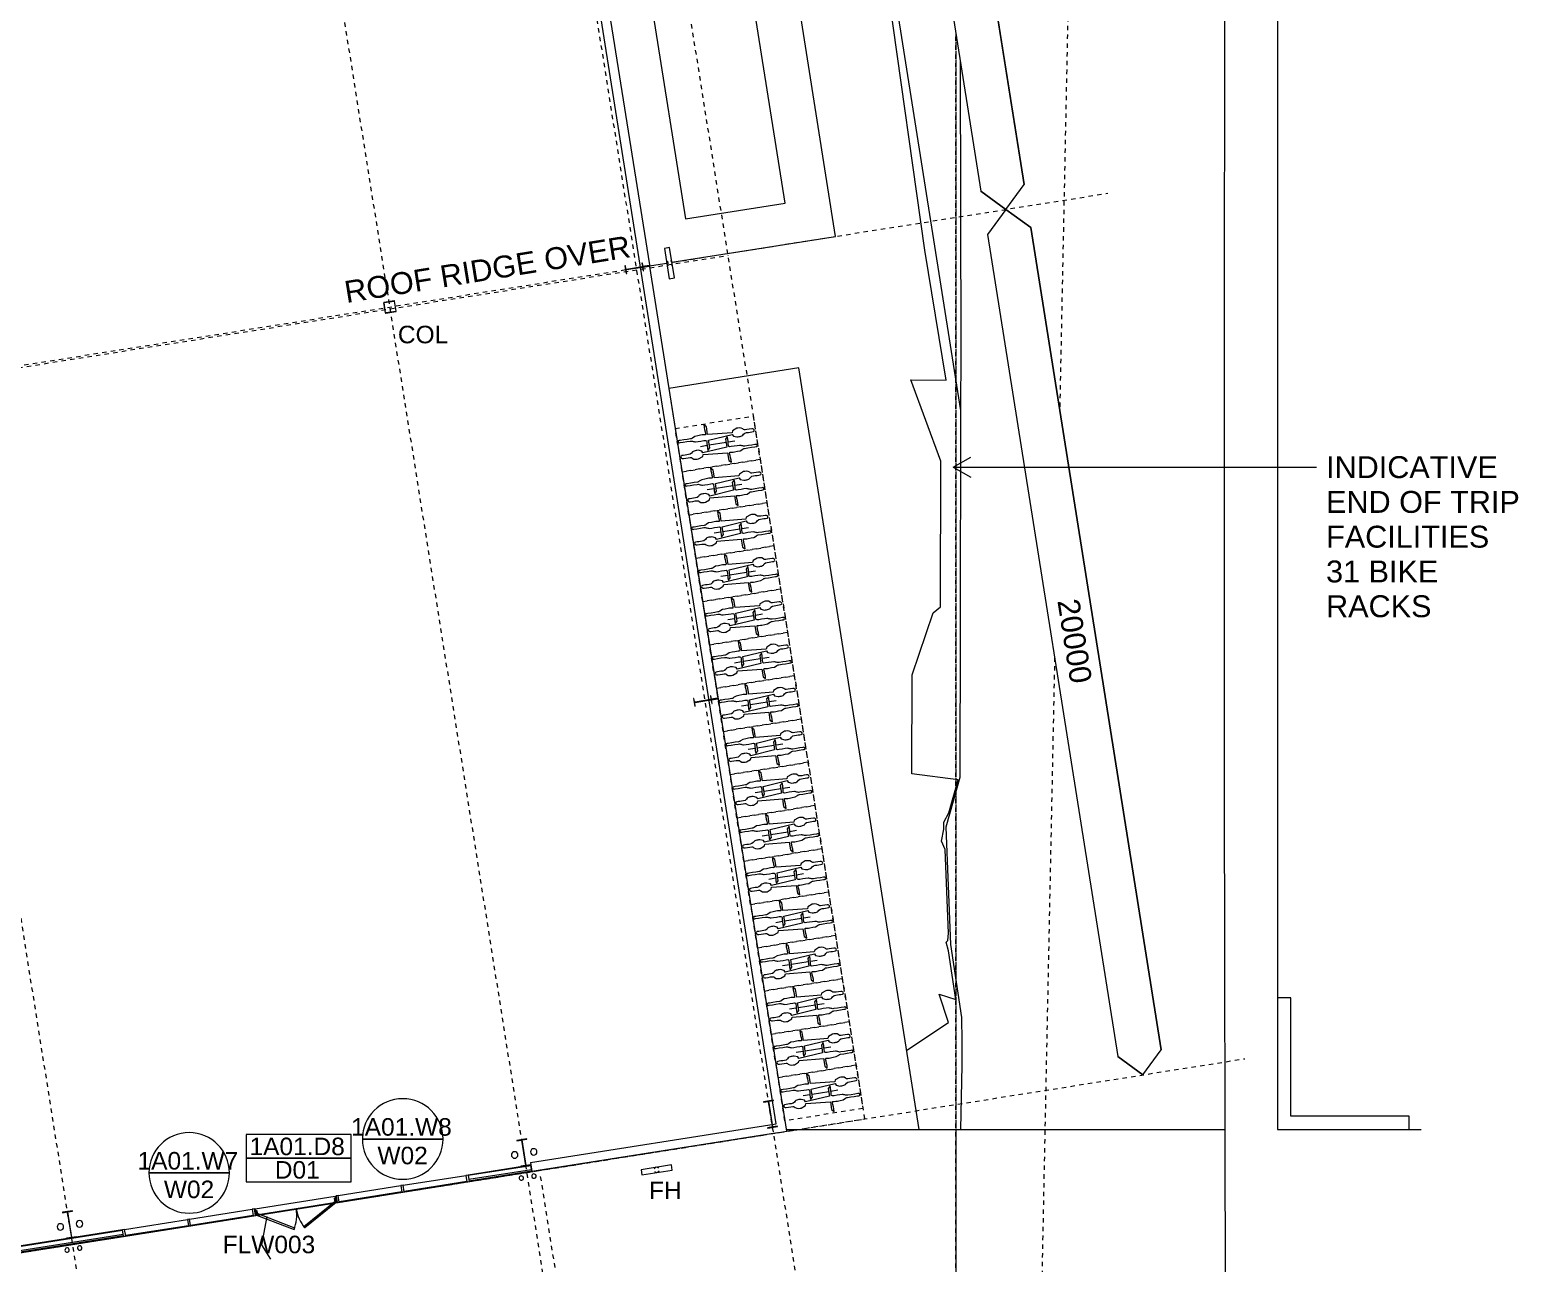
# Model space of a CAD drawing. Header units: metres. Extents: x -2358 to -2214, y 3875 to 4066.
# Drawn here: x -2248.12 to -2214.14, y 4010.09 to 4038.24 of the extents above; entities that cross this region are included whole.
import ezdxf

# ---------------------------------------------------------------- set-up
doc = ezdxf.new("R2010")
doc.units = ezdxf.units.M
for name, pattern in [('AEC_Double Dash', [0.039, 0.015, -0.004, 0.006, -0.004, 0.006, -0.004]), ('BOUNDARY Tighter', [0.008, 0.004, -0.002, 0, -0.002]), ('Dash Tight', [0.0012, 0.0006, -0.0006]), ('Grid Line', [0.021, 0.012, -0.003, 0.003, -0.003]), ('Overhead', [0.004, 0.0025, -0.0015])]:
    doc.linetypes.add(name, pattern=pattern)
for name, color, linetype, lineweight in [('A-ANNO-KEYN', 231, 'Continuous', 5), ('A-ANNO-NOTE', 131, 'Continuous', 5), ('A-DETL', 90, 'Continuous', 13), ('A-DETL-GENF', 92, 'Continuous', 5), ('A-DOOR', 31, 'Continuous', 5), ('A-DOOR-FRAM', 31, 'Continuous', 5), ('A-DOOR-IDEN', 31, 'Continuous', 5), ('A-FLOR', 192, 'Continuous', 5), ('A-FLOR-OVHD', 1, 'Overhead', 5), ('A-GENM', 13, 'Continuous', 5), ('A-GLAZ', 151, 'Continuous', 5), ('A-GLAZ-IDEN', 152, 'Continuous', 5), ('A-WALL', 113, 'Continuous', 5), ('A-WALL-PATT', 111, 'Continuous', 13), ('C-PROP-LINE', 91, 'AEC_Double Dash', 13), ('C-TOPO', 7, 'Continuous', 5), ('C-TOPO-MAJR', 7, 'Continuous', 20), ('F-FIRE', 13, 'Continuous', 5), ('F-FIRE-IDEN', 13, 'Continuous', 5), ('G-ANNO-TEXT', 231, 'Continuous', 5), ('P-SANR-FIXT', 6, 'Continuous', 5), ('S-BEAM', 12, 'Continuous', 5), ('S-COLS', 52, 'Continuous', 5), ('S-COLS-IDEN', 171, 'Continuous', 5), ('S-GRID', 1, 'Continuous', 5)]:
    doc.layers.add(name, color=color, linetype=linetype, lineweight=lineweight)
doc.styles.add('Arial', font='arial.ttf', dxfattribs={"height": 0.5})
doc.styles.add('Arial_2', font='arial.ttf', dxfattribs={"height": 0.4})
pattern_1 = [(0, (0, 0), (0.8128, 0.2032), [0.06706, -0.54254, 0.06706, -0.54254, -3.251]), (0, (0, 0), (0.8128, 0.2032), [-1.219, 0.06706, -1.152, 0.06706, -0.54254, -1.422]), (0, (0, 0), (0.8128, 0.2032), [-3.048, 0.06706, -0.33934, 0.06706, -0.94894]), (120, (0.3048, 0.1016), (-0.582376362, 0.602305448), [0.06706, -0.54254, 0.06706, -0.54254, -3.251]), (120, (0.3048, 0.1016), (-0.582376362, 0.602305448), [-1.219, 0.06706, -1.152, 0.06706, -0.54254, -1.422]), (120, (0.3048, 0.1016), (-0.582376362, 0.602305448), [-3.048, 0.06706, -0.33934, 0.06706, -0.94894]), (240, (0.4064, 0.508), (-0.230423638, -0.805505448), [0.06706, -0.54254, 0.06706, -0.54254, -3.251]), (240, (0.4064, 0.508), (-0.230423638, -0.805505448), [-1.219, 0.06706, -1.152, 0.06706, -0.54254, -1.422]), (240, (0.4064, 0.508), (-0.230423638, -0.805505448), [-3.048, 0.06706, -0.33934, 0.06706, -0.94894])]

# ---------------------------------------------------------------- blocks, each defined once
blk = doc.blocks.new('Generic Models 1 - Generic Models 1-392193-GA - Part B')
at = {"layer": 'A-GENM', "lineweight": 13}
for p, q in [((-2219.637, 4056.708), (-2219.637, 4013.144)), ((-2219.637, 4016.144), (-2219.637, 4013.144)), ((-2219.337, 4016.144), (-2219.637, 4016.144)), ((-2219.337, 4013.444), (-2219.337, 4016.144)), ((-2216.637, 4013.444), (-2219.337, 4013.444)), ((-2216.637, 4013.144), (-2216.637, 4013.444)), ((-2219.637, 4013.144), (-2216.637, 4013.144)), ((-2219.637, 4013.144), (-2216.356, 4013.144))]:
    blk.add_line(p, q, dxfattribs=at)
blk = doc.blocks.new('Hydrant_double9 - Hydrant_double-1019449-GA - Part B')
at = {"layer": 'F-FIRE'}
for p, q in [((-2397.509, 3973.38), (-2398.171, 3973.152)), ((-2398.171, 3973.152), (-2398.132, 3973.039)), ((-2398.132, 3973.039), (-2397.47, 3973.267)), ((-2397.47, 3973.267), (-2397.509, 3973.38))]:
    blk.add_line(p, q, dxfattribs=at)
for start, end in [(49.0004, 166.004), (229.0004, 346.004)]:
    blk.add_arc((-2397.82, 3973.209), 0.06, start, end, dxfattribs=at)
blk = doc.blocks.new('Structural Framing 14 - Structural Framing 1-1145661-GA - Part B')
at = {"layer": 'S-BEAM', "lineweight": 13}
for p, q in [((-2236.777, 4012.93), (-2237.004, 4012.894)), ((-2237.004, 4012.894), (-2237.003, 4012.884)), ((-2237.003, 4012.884), (-2236.894, 4012.901)), ((-2236.894, 4012.901), (-2236.802, 4012.319)), ((-2236.884, 4012.903), (-2236.775, 4012.92)), ((-2236.792, 4012.32), (-2236.884, 4012.903)), ((-2236.775, 4012.92), (-2236.777, 4012.93)), ((-2236.802, 4012.319), (-2236.91, 4012.301)), ((-2236.91, 4012.301), (-2236.909, 4012.292)), ((-2236.909, 4012.292), (-2236.682, 4012.328)), ((-2236.683, 4012.337), (-2236.792, 4012.32)), ((-2236.682, 4012.328), (-2236.683, 4012.337))]:
    blk.add_line(p, q, dxfattribs=at)
blk = doc.blocks.new('Structural Framing 19 - Structural Framing 1-1145889-GA - Part B')
at = {"layer": 'S-BEAM', "lineweight": 13}
for p, q in [((-2231.146, 4013.812), (-2231.373, 4013.776)), ((-2231.373, 4013.776), (-2231.371, 4013.766)), ((-2231.371, 4013.766), (-2231.263, 4013.783)), ((-2231.263, 4013.783), (-2231.17, 4013.201)), ((-2231.253, 4013.785), (-2231.144, 4013.802)), ((-2231.16, 4013.202), (-2231.253, 4013.785)), ((-2231.144, 4013.802), (-2231.146, 4013.812)), ((-2231.17, 4013.201), (-2231.279, 4013.183)), ((-2231.277, 4013.173), (-2231.05, 4013.209)), ((-2231.052, 4013.219), (-2231.16, 4013.202)), ((-2231.05, 4013.209), (-2231.052, 4013.219)), ((-2231.279, 4013.183), (-2231.277, 4013.173))]:
    blk.add_line(p, q, dxfattribs=at)
blk = doc.blocks.new('Mechanical - Condensers - Mechanical - Condensers-1249279-GA - Part B')
at = {"layer": 'A-GENM', "lineweight": 13}
for p, q in [((-2230.881, 4034.284), (-2231.647, 4039.124)), ((-2233.919, 4038.764), (-2233.152, 4033.924)), ((-2233.152, 4033.924), (-2230.881, 4034.284))]:
    blk.add_line(p, q, dxfattribs=at)
blk = doc.blocks.new('Structural Framing 24 - Structural Framing 1-1264814-GA - Part B')
at = {"layer": 'S-BEAM', "lineweight": 13}
for p, q in [((-2247.148, 4011.287), (-2247.375, 4011.251)), ((-2247.375, 4011.251), (-2247.373, 4011.242)), ((-2247.373, 4011.242), (-2247.265, 4011.259)), ((-2247.265, 4011.259), (-2247.172, 4010.676)), ((-2247.255, 4011.26), (-2247.146, 4011.278)), ((-2247.162, 4010.678), (-2247.255, 4011.26)), ((-2247.146, 4011.278), (-2247.148, 4011.287)), ((-2247.172, 4010.676), (-2247.281, 4010.659)), ((-2247.281, 4010.659), (-2247.279, 4010.649)), ((-2247.279, 4010.649), (-2247.052, 4010.685)), ((-2247.054, 4010.695), (-2247.162, 4010.678)), ((-2247.052, 4010.685), (-2247.054, 4010.695))]:
    blk.add_line(p, q, dxfattribs=at)
blk = doc.blocks.new('Downpipe - L Spreader - Default-V9-GA - Part B')
at = {"layer": 'P-SANR-FIXT'}
for start, end in [(0, 180), (180, 0)]:
    blk.add_arc((-0.04, 0.15), 0.075, start, end, dxfattribs=at)
blk = doc.blocks.new('Hydrant_double13 - Hydrant_double-1552926-GA - Part B')
at = {"layer": 'F-FIRE'}
for p, q in [((-2236.265, 4011.77), (-2236.957, 4011.66)), ((-2236.957, 4011.66), (-2236.938, 4011.542)), ((-2236.938, 4011.542), (-2236.247, 4011.651)), ((-2236.247, 4011.651), (-2236.265, 4011.77))]:
    blk.add_line(p, q, dxfattribs=at)
for start, end in [(39.0003, 156.0039), (219.0003, 336.0039)]:
    blk.add_arc((-2236.602, 4011.656), 0.06, start, end, dxfattribs=at)
blk = doc.blocks.new('SHS-Square Hollow Section-Column - 250x250xSHS-V19-GA - Part B')
at = {"layer": 'S-COLS'}
h = blk.add_hatch(dxfattribs=at)
h.set_pattern_fill('FP_12', color=256, style=0, pattern_type=2)
h.set_pattern_definition([(36, (1581.568, -4332.682), (-0.41803287, 0.57537289), []), (36, (1581.687, -4331.929), (-0.41803287, 0.57537289), [])])
h.paths.add_polyline_path([(0.115, -0.125), (0.122, -0.122), (0.125, -0.115), (0.119, -0.119)])
h.paths.add_polyline_path([(-0.115, -0.125), (0.115, -0.125), (0.115, -0.12), (-0.115, -0.12)])
h.paths.add_polyline_path([(-0.115, -0.125), (-0.119, -0.119), (-0.125, -0.115), (-0.122, -0.122)])
h.paths.add_polyline_path([(-0.125, 0.115), (-0.119, 0.119), (-0.115, 0.125), (-0.122, 0.122)])
h.paths.add_polyline_path([(-0.125, -0.115), (-0.12, -0.115), (-0.12, 0.115), (-0.125, 0.115)])
h.paths.add_polyline_path([(0.125, 0.115), (0.122, 0.122), (0.115, 0.125), (0.119, 0.119)])
h.paths.add_polyline_path([(0.12, -0.115), (0.125, -0.115), (0.125, 0.115), (0.12, 0.115)])
h.paths.add_polyline_path([(-0.115, 0.12), (0.115, 0.12), (0.115, 0.125), (-0.115, 0.125)])
at = {"layer": 'S-COLS', "lineweight": 15}
for p, q in [((-0.125, 0.115), (-0.125, -0.115)), ((-0.12, -0.115), (-0.12, 0.115)), ((0.115, 0.125), (-0.115, 0.125)), ((-0.115, 0.12), (0.115, 0.12)), ((0.12, 0.115), (0.12, -0.115)), ((0.125, -0.115), (0.125, 0.115)), ((0.115, -0.12), (-0.115, -0.12)), ((-0.115, -0.125), (0.115, -0.125))]:
    blk.add_line(p, q, dxfattribs=at)
for centre, radius, start, end in [((-0.115, 0.115), 0.01, 90, 180), ((-0.115, 0.115), 0.005, 90, 180), ((0.115, 0.115), 0.01, 360, 90), ((0.115, 0.115), 0.005, 0, 90), ((-0.115, -0.115), 0.01, 180, 270), ((-0.115, -0.115), 0.005, 180, 270), ((0.115, -0.115), 0.005, 270, 0), ((0.115, -0.115), 0.01, 270, 360)]:
    blk.add_arc(centre, radius, start, end, dxfattribs=at)
blk = doc.blocks.new('Downpipe - L Spreader - Default-3252556-GA - Part B')
at = {"layer": 'P-SANR-FIXT'}
for start, end in [(0, 180), (180, 0)]:
    blk.add_arc((-0.04, 0.15), 0.075, start, end, dxfattribs=at)
blk = doc.blocks.new('Door-Hinge-Double - 2340x920x920x40 Glazed-Aluminium Frame D02-3541571-GA - Part B')
at = {"layer": 'A-DOOR'}
for p, q in [((-0.901, -0.039), (-0.921, -0.074)), ((-0.921, -0.074), (-0.124, -0.534)), ((-0.104, -0.499), (-0.901, -0.039)), ((0.104, -0.499), (0.901, -0.039)), ((0.921, -0.074), (0.124, -0.534)), ((0.901, -0.039), (0.921, -0.074)), ((-0.124, -0.534), (-0.104, -0.499)), ((0.124, -0.534), (0.104, -0.499))]:
    blk.add_line(p, q, dxfattribs=at)
for centre, start, end in [((-0.921, -0.074), 330, 0), ((0.921, -0.074), 180, 210)]:
    blk.add_arc(centre, 0.92, start, end, dxfattribs=at)
blk = doc.blocks.new('X_Door-Frame-Wood - Standard-3509857-GA - Part B')
at = {"layer": 'A-DOOR-FRAM'}
for p, q in [((-0.943, 0.074), (-0.923, 0.074)), ((-0.943, -0.074), (-0.943, 0.074)), ((-0.923, 0.074), (-0.923, -0.074)), ((-0.923, 0.029), (-0.898, 0.029)), ((-0.923, -0.029), (-0.923, 0.029)), ((-0.898, 0.029), (-0.898, -0.029)), ((0.898, 0.029), (0.923, 0.029)), ((0.898, -0.029), (0.898, 0.029)), ((0.923, -0.074), (0.923, 0.074)), ((0.923, 0.074), (0.943, 0.074)), ((0.923, 0.029), (0.923, -0.029)), ((0.943, 0.074), (0.943, -0.074)), ((-0.923, -0.074), (-0.943, -0.074)), ((-0.898, -0.029), (-0.923, -0.029)), ((0.923, -0.029), (0.898, -0.029)), ((0.943, -0.074), (0.923, -0.074))]:
    blk.add_line(p, q, dxfattribs=at)
blk = doc.blocks.new('aba - Plumbing Fixtures - Strip Drain - Stormtech - Custom Ass - FLW003 _Doors_-V24-GA - Part B')
at = {"layer": 'P-SANR-FIXT'}
for p, q in [((0.038, -0.012), (0.038, -1.858)), ((0.041, -0.012), (0.041, -1.858))]:
    blk.add_line(p, q, dxfattribs=at)
blk = doc.blocks.new('Downpipe - L Spreader - 100D-3377890-GA - Part B')
at = {"layer": 'P-SANR-FIXT'}
for start, end in [(0, 180), (180, 0)]:
    blk.add_arc((-0.04, 0.15), 0.05, start, end, dxfattribs=at)
blk = doc.blocks.new('Downpipe - L Spreader - 100D-3377907-GA - Part B')
at = {"layer": 'P-SANR-FIXT'}
for start, end in [(360, 180), (180, 360)]:
    blk.add_arc((-0.04, -0.15), 0.05, start, end, dxfattribs=at)
blk = doc.blocks.new('Window Unit_2 Bay - 2400x3050-3440899-GA - Part B')
at = {"layer": 'A-GLAZ', "lineweight": 13}
for p, q in [((-1.475, 0.074), (-1.525, 0.074)), ((-1.475, -0.076), (-1.475, 0.074)), ((-0.025, 0.074), (-1.475, 0.074)), ((-1.475, 0.074), (-1.475, 0.06762)), ((-1.475, 0.06762), (-0.025, 0.06762)), ((0.025, 0.074), (-0.025, 0.074)), ((-0.025, 0.074), (-0.025, -0.076)), ((-0.025, 0.06762), (-0.025, 0.074)), ((0.025, -0.076), (0.025, 0.074)), ((1.475, 0.074), (0.025, 0.074)), ((0.025, 0.074), (0.025, 0.06762)), ((0.025, 0.06762), (1.475, 0.06762)), ((1.525, 0.074), (1.475, 0.074)), ((1.475, 0.074), (1.475, -0.076)), ((1.475, 0.06762), (1.475, 0.074)), ((-1.525, -0.076), (-1.475, -0.076)), ((-0.025, -0.076), (0.025, -0.076)), ((1.475, -0.076), (1.525, -0.076))]:
    blk.add_line(p, q, dxfattribs=at)
at = {"layer": 'A-GLAZ'}
for p, q in [((-0.025, -0.076), (-1.475, -0.076)), ((1.475, -0.076), (0.025, -0.076))]:
    blk.add_line(p, q, dxfattribs=at)
blk = doc.blocks.new('Family - ___-240017-GA - Part B')
at = {"layer": 'C-PROP-LINE', "color": 1}
blk.add_line((-2226.983, 4038.163), (-2226.983, 4009.382), dxfattribs=at)
blk = doc.blocks.new('Family - ___-284748-GA - Part B')
at = {"layer": 'C-PROP-LINE', "color": 1}
for p, q in [((-2223.909, 4063.727), (-2224.611, 4029.575)), ((-2224.727, 4023.916), (-2225.151, 4003.276))]:
    blk.add_line(p, q, dxfattribs=at)
blk = doc.blocks.new('Dimension - Grids _2D_ - 1-200-639481-GA - Part B')
at = {"layer": 'A-DETL-GENF'}
for p, q in [((-9.323, 0.5), (-9.823, 0)), ((-9.823, 0), (-9.323, 0.5)), ((9.677, 0.5), (-9.323, 0.5)), ((-9.323, 0.5), (9.677, 0.5)), ((10.177, 0), (9.677, 0.5)), ((10.177, 0), (9.677, 0.5)), ((-9.823, 0), (-9.323, -0.5)), ((-9.823, 0), (-9.323, -0.5)), ((9.677, -0.5), (10.177, 0)), ((10.177, 0), (9.677, -0.5)), ((-9.323, -0.5), (9.677, -0.5)), ((-9.323, -0.5), (9.677, -0.5))]:
    blk.add_line(p, q, dxfattribs=at)
blk = doc.blocks.new('DET_PERSON_PLAN1 - DET_PERSON_PLAN1-1349623-GA - Part B')
at = {"layer": 'A-DETL-GENF'}
for p, q in [((-0.015, 0.898), (-0.021, 0.88)), ((-0.021, 0.88), (-0.02, 0.859)), ((-0.02, 0.708), (-0.021, 0.627)), ((-0.02, 0.859), (-0.02, 0.789)), ((-0.02, 0.789), (-0.02, 0.708)), ((0.009, 0.905), (-0.015, 0.898)), ((0.028, 0.896), (0.009, 0.905)), ((0.03, 0.876), (0.028, 0.896)), ((0.029, 0.849), (0.03, 0.876)), ((0.029, 0.768), (0.029, 0.849)), ((0.029, 0.688), (0.029, 0.768)), ((0.03, 0.612), (0.029, 0.688)), ((-0.058, 0.453), (-0.059, 0.386)), ((-0.059, 0.386), (-0.058, 0.319)), ((-0.057, 0.508), (-0.058, 0.453)), ((-0.052, 0.526), (-0.057, 0.508)), ((-0.045, 0.544), (-0.052, 0.526)), ((-0.038, 0.562), (-0.045, 0.544)), ((-0.031, 0.58), (-0.038, 0.562)), ((-0.024, 0.597), (-0.031, 0.58)), ((-0.021, 0.627), (-0.024, 0.597)), ((0.03, 0.597), (0.03, 0.612)), ((0.032, 0.581), (0.03, 0.597)), ((0.041, 0.567), (0.032, 0.581)), ((0.068, 0.505), (0.041, 0.567)), ((0.068, 0.438), (0.068, 0.505)), ((0.073, 0.373), (0.068, 0.438)), ((0.075, 0.339), (0.073, 0.373)), ((-0.238, 0.267), (-0.295, 0.264)), ((-0.295, 0.264), (-0.245, 0.213)), ((-0.245, 0.213), (-0.065, 0.213)), ((-0.187, 0.263), (-0.238, 0.267)), ((-0.135, 0.26), (-0.187, 0.263)), ((-0.09, 0.257), (-0.135, 0.26)), ((-0.069, 0.263), (-0.09, 0.257)), ((-0.059, 0.28), (-0.069, 0.263)), ((-0.065, 0.213), (-0.02, -0.345)), ((-0.058, 0.319), (-0.059, 0.28)), ((0.02, -0.345), (0.065, 0.213)), ((0.064, 0.264), (0.07, 0.299)), ((0.09, 0.257), (0.064, 0.264)), ((0.065, 0.213), (0.245, 0.213)), ((0.07, 0.299), (0.075, 0.339)), ((0.135, 0.26), (0.09, 0.257)), ((0.187, 0.263), (0.135, 0.26)), ((0.238, 0.267), (0.187, 0.263)), ((0.295, 0.264), (0.238, 0.267)), ((0.245, 0.213), (0.295, 0.264)), ((-0.094, -0.469), (-0.095, -0.491)), ((-0.095, -0.491), (-0.094, -0.512)), ((-0.093, -0.44), (-0.094, -0.469)), ((-0.094, -0.512), (-0.091, -0.534)), ((-0.061, -0.362), (-0.093, -0.44)), ((-0.091, -0.534), (-0.086, -0.558)), ((-0.086, -0.558), (-0.077, -0.578)), ((-0.077, -0.578), (-0.054, -0.599)), ((-0.02, -0.345), (-0.061, -0.362)), ((-0.054, -0.599), (-0.034, -0.635)), ((-0.034, -0.635), (-0.03, -0.675)), ((-0.03, -0.675), (-0.031, -0.716)), ((0.061, -0.362), (0.02, -0.345)), ((0.038, -0.693), (0.039, -0.65)), ((0.039, -0.65), (0.042, -0.633)), ((0.042, -0.633), (0.048, -0.618)), ((0.048, -0.618), (0.065, -0.602)), ((0.103, -0.465), (0.061, -0.362)), ((0.065, -0.602), (0.09, -0.568)), ((0.09, -0.568), (0.1, -0.529)), ((0.1, -0.529), (0.102, -0.493)), ((0.102, -0.493), (0.103, -0.465)), ((-0.031, -0.716), (-0.031, -0.756)), ((-0.031, -0.756), (-0.031, -0.795)), ((-0.031, -0.795), (-0.031, -0.829)), ((-0.031, -0.829), (-0.024, -0.847)), ((-0.024, -0.847), (-0.009, -0.854)), ((-0.009, -0.854), (0.009, -0.851)), ((0.009, -0.851), (0.023, -0.842)), ((0.023, -0.842), (0.033, -0.829)), ((0.033, -0.829), (0.037, -0.802)), ((0.037, -0.802), (0.038, -0.747)), ((0.038, -0.747), (0.038, -0.693))]:
    blk.add_line(p, q, dxfattribs=at)
blk = doc.blocks.new('AA_DOOR_MARK _ TYPE MARK_HA2 - Mark _ Type Mark-1751130-GA - Part B')
at = {"layer": 'A-DOOR-IDEN'}
for p, q in [((0.00597, 0.0027), (-0.006, 0.0027)), ((-0.006, 0.0027), (-0.006, 0)), ((0.00597, 0), (0.00597, 0.0027)), ((0.00597, 0), (-0.006, 0)), ((0.00597, -0.0027), (0.00597, 0)), ((-0.006, 0), (0.00597, 0)), ((-0.006, 0), (-0.006, -0.0027)), ((-0.006, -0.0027), (0.00597, -0.0027))]:
    blk.add_line(p, q, dxfattribs=at)
blk = doc.blocks.new('AA_WINDOW_TYPE MARK _ PRECINCT - Mark _ Type Mark-3459970-GA - Part B')
at = {"layer": 'A-GLAZ-IDEN'}
for p, q in [((-0.0046, 0), (0.0046, 0)), ((0.0046, 0), (-0.0046, 0))]:
    blk.add_line(p, q, dxfattribs=at)
for start, end in [(360, 180), (180, 360)]:
    blk.add_arc((0, 0), 0.0046, start, end, dxfattribs=at)

msp = doc.modelspace()

# ---------------------------------------------------------------- hatches: boundary and pattern name
at = {"layer": 'A-WALL-PATT', "lineweight": 5}
h = msp.add_hatch(dxfattribs=at)
h.set_pattern_fill('FP_1', color=256, style=0, pattern_type=2)
h.set_pattern_definition(pattern_1)
h.paths.add_polyline_path([(-2309.3883, 4000.7993), (-2308.9723, 4000.8652), (-2308.9762, 4000.8768), (-2309.3901, 4000.8112)])
h.paths.add_polyline_path([(-2308.1249, 4000.9995), (-2305.6943, 4001.3844), (-2305.6962, 4001.3963), (-2308.1268, 4001.0113)])
h.paths.add_polyline_path([(-2299.4225, 4002.3778), (-2298.2669, 4002.5609), (-2298.2688, 4002.5727), (-2299.4244, 4002.3897)])
h.paths.add_polyline_path([(-2289.3975, 4003.9657), (-2288.148, 4004.1636), (-2288.1499, 4004.1754), (-2289.3993, 4003.9775)])
h.paths.add_polyline_path([(-2283.4071, 4004.9145), (-2277.1156, 4005.911), (-2277.1175, 4005.9229), (-2283.409, 4004.9264)])
h.paths.add_polyline_path([(-2269.2279, 4007.1604), (-2266.7449, 4007.5536), (-2266.7467, 4007.5655), (-2269.2298, 4007.1722)])
h.paths.add_polyline_path([(-2258.8572, 4008.803), (-2256.3505, 4009.2), (-2256.3524, 4009.2119), (-2258.8591, 4008.8148)])
h.paths.add_polyline_path([(-2248.4628, 4010.4493), (-2246.0034, 4010.8389), (-2246.0053, 4010.8507), (-2248.4647, 4010.4612)])
h.paths.add_polyline_path([(-2238.1158, 4012.0882), (-2236.681, 4012.3155), (-2236.6829, 4012.3273), (-2238.1176, 4012.1001)])
h = msp.add_hatch(dxfattribs=at)
h.set_pattern_fill('FP_1', color=256, style=0, pattern_type=2)
h.set_pattern_definition(pattern_1)
h.paths.add_polyline_path([(-2309.367, 4000.665), (-2308.9511, 4000.7309), (-2308.9531, 4000.7397), (-2309.3683, 4000.6734)])
h.paths.add_polyline_path([(-2308.1036, 4000.8651), (-2305.673, 4001.2501), (-2305.6744, 4001.259), (-2308.105, 4000.874)])
h.paths.add_polyline_path([(-2299.4012, 4002.2435), (-2298.2456, 4002.4265), (-2298.247, 4002.4354), (-2299.4026, 4002.2524)])
h.paths.add_polyline_path([(-2289.3762, 4003.8314), (-2288.1268, 4004.0293), (-2288.1282, 4004.0382), (-2289.3776, 4003.8403)])
h.paths.add_polyline_path([(-2283.3859, 4004.7802), (-2277.0943, 4005.7767), (-2277.0957, 4005.7856), (-2283.3873, 4004.7891)])
h.paths.add_polyline_path([(-2269.2066, 4007.026), (-2266.7236, 4007.4193), (-2266.725, 4007.4282), (-2269.208, 4007.0349)])
h.paths.add_polyline_path([(-2258.8359, 4008.6687), (-2256.3292, 4009.0657), (-2256.3306, 4009.0746), (-2258.8373, 4008.6775)])
h.paths.add_polyline_path([(-2248.4415, 4010.315), (-2245.9821, 4010.7046), (-2245.9836, 4010.7135), (-2248.4429, 4010.3239)])
h.paths.add_polyline_path([(-2238.0945, 4011.9539), (-2236.6597, 4012.1811), (-2236.6611, 4012.19), (-2238.0959, 4011.9628)])

# ---------------------------------------------------------------- linework, layer by layer
at = {"layer": 'A-ANNO-KEYN'}
for p, q in [((-2242.7088, 4011.1553), (-2242.8317, 4010.5093)), ((-2242.8317, 4010.5093), (-2242.6257, 4010.1853))]:
    msp.add_line(p, q, dxfattribs=at)
at = {"layer": 'A-DETL', "linetype": 'BOUNDARY Tighter', "lineweight": 25}
msp.add_line((-2226.9834, 4009.3818), (-2226.9834, 4038.1633), dxfattribs=at)
at = {"layer": 'A-DETL', "linetype": 'Dash Tight', "lineweight": 5}
for p, q in [((-2233.3864, 4029.1423), (-2231.6086, 4029.4239)), ((-2231.6086, 4029.4239), (-2231.4521, 4028.4362)), ((-2233.23, 4028.1546), (-2233.3864, 4029.1423)), ((-2233.23, 4028.1546), (-2231.4521, 4028.4362)), ((-2231.4521, 4028.4362), (-2233.23, 4028.1546)), ((-2233.0735, 4027.1669), (-2233.23, 4028.1546)), ((-2231.4521, 4028.4362), (-2231.2957, 4027.4485)), ((-2233.0735, 4027.1669), (-2231.2957, 4027.4485)), ((-2231.2957, 4027.4485), (-2233.0735, 4027.1669)), ((-2232.9171, 4026.1792), (-2233.0735, 4027.1669)), ((-2231.2957, 4027.4485), (-2231.1393, 4026.4608)), ((-2232.9171, 4026.1792), (-2231.1393, 4026.4608)), ((-2231.1393, 4026.4608), (-2232.9171, 4026.1792)), ((-2231.1393, 4026.4608), (-2230.9828, 4025.4731)), ((-2232.7607, 4025.1915), (-2232.9171, 4026.1792)), ((-2232.7607, 4025.1915), (-2230.9828, 4025.4731)), ((-2230.9828, 4025.4731), (-2232.7607, 4025.1915)), ((-2230.9828, 4025.4731), (-2230.8264, 4024.4854)), ((-2232.6042, 4024.2038), (-2232.7607, 4025.1915)), ((-2232.6042, 4024.2038), (-2230.8264, 4024.4854)), ((-2230.8264, 4024.4854), (-2232.6042, 4024.2038)), ((-2230.8264, 4024.4854), (-2230.67, 4023.4977)), ((-2232.4478, 4023.2162), (-2232.6042, 4024.2038)), ((-2232.4478, 4023.2162), (-2230.67, 4023.4977)), ((-2230.67, 4023.4977), (-2232.4478, 4023.2162)), ((-2230.67, 4023.4977), (-2230.5135, 4022.5101)), ((-2232.2914, 4022.2285), (-2232.4478, 4023.2162)), ((-2232.2914, 4022.2285), (-2230.5135, 4022.5101)), ((-2230.5135, 4022.5101), (-2232.2914, 4022.2285)), ((-2230.5135, 4022.5101), (-2230.3571, 4021.5224)), ((-2232.1349, 4021.2408), (-2232.2914, 4022.2285)), ((-2230.3571, 4021.5224), (-2232.1349, 4021.2408)), ((-2232.1349, 4021.2408), (-2230.3571, 4021.5224)), ((-2230.3571, 4021.5224), (-2230.2006, 4020.5347)), ((-2231.9785, 4020.2531), (-2232.1349, 4021.2408)), ((-2231.9785, 4020.2531), (-2230.2006, 4020.5347)), ((-2230.2006, 4020.5347), (-2231.9785, 4020.2531)), ((-2230.2006, 4020.5347), (-2230.0442, 4019.547)), ((-2231.822, 4019.2654), (-2231.9785, 4020.2531)), ((-2231.822, 4019.2654), (-2230.0442, 4019.547)), ((-2230.0442, 4019.547), (-2231.822, 4019.2654)), ((-2230.0442, 4019.547), (-2229.8878, 4018.5593)), ((-2231.6656, 4018.2777), (-2231.822, 4019.2654)), ((-2231.6656, 4018.2777), (-2229.8878, 4018.5593)), ((-2229.8878, 4018.5593), (-2231.6656, 4018.2777)), ((-2229.8878, 4018.5593), (-2229.7313, 4017.5716)), ((-2231.5092, 4017.29), (-2231.6656, 4018.2777)), ((-2231.5092, 4017.29), (-2229.7313, 4017.5716)), ((-2229.7313, 4017.5716), (-2231.5092, 4017.29)), ((-2231.3527, 4016.3023), (-2231.5092, 4017.29)), ((-2229.7313, 4017.5716), (-2229.5749, 4016.5839)), ((-2231.3527, 4016.3023), (-2229.5749, 4016.5839)), ((-2229.5749, 4016.5839), (-2231.3527, 4016.3023)), ((-2231.1963, 4015.3147), (-2231.3527, 4016.3023)), ((-2229.5749, 4016.5839), (-2229.4185, 4015.5962)), ((-2231.1963, 4015.3147), (-2229.4185, 4015.5962)), ((-2229.4185, 4015.5962), (-2231.1963, 4015.3147)), ((-2229.4185, 4015.5962), (-2229.262, 4014.6085)), ((-2231.0399, 4014.327), (-2231.1963, 4015.3147)), ((-2231.0399, 4014.327), (-2229.262, 4014.6085)), ((-2229.262, 4014.6085), (-2231.0399, 4014.327)), ((-2229.262, 4014.6085), (-2229.1056, 4013.6209)), ((-2230.8834, 4013.3393), (-2231.0399, 4014.327)), ((-2229.1056, 4013.6209), (-2230.8834, 4013.3393))]:
    msp.add_line(p, q, dxfattribs=at)
at = {"layer": 'A-DETL', "lineweight": 5}
for p, q in [((-2232.0242, 4028.8518), (-2232.1801, 4028.8271)), ((-2232.6593, 4028.7512), (-2232.8143, 4028.7267)), ((-2232.2282, 4028.8195), (-2232.6104, 4028.759)), ((-2232.0717, 4027.8318), (-2232.4539, 4027.7713)), ((-2231.8678, 4027.8641), (-2232.0236, 4027.8394)), ((-2232.5028, 4027.7635), (-2232.6579, 4027.739)), ((-2231.9153, 4026.8441), (-2232.2975, 4026.7836)), ((-2231.7113, 4026.8764), (-2231.8672, 4026.8517)), ((-2232.3464, 4026.7758), (-2232.5015, 4026.7513)), ((-2232.19, 4025.7882), (-2232.345, 4025.7636)), ((-2231.7589, 4025.8564), (-2232.1411, 4025.7959)), ((-2231.5549, 4025.8887), (-2231.7108, 4025.8641)), ((-2232.0335, 4024.8005), (-2232.1886, 4024.7759)), ((-2231.6024, 4024.8687), (-2231.9846, 4024.8082)), ((-2231.3985, 4024.9011), (-2231.5543, 4024.8764)), ((-2231.8771, 4023.8128), (-2232.0322, 4023.7882)), ((-2231.446, 4023.8811), (-2231.8282, 4023.8205)), ((-2231.242, 4023.9134), (-2231.3979, 4023.8887)), ((-2231.7207, 4022.8251), (-2231.8757, 4022.8005)), ((-2231.2896, 4022.8934), (-2231.6718, 4022.8328)), ((-2231.0856, 4022.9257), (-2231.2415, 4022.901)), ((-2231.5642, 4021.8374), (-2231.7193, 4021.8128)), ((-2231.1331, 4021.9057), (-2231.5153, 4021.8451)), ((-2230.9291, 4021.938), (-2231.085, 4021.9133)), ((-2231.4078, 4020.8497), (-2231.5629, 4020.8252)), ((-2230.9767, 4020.918), (-2231.3589, 4020.8575)), ((-2230.7727, 4020.9503), (-2230.9286, 4020.9256)), ((-2231.2535, 4019.8617), (-2231.4064, 4019.8375)), ((-2230.8202, 4019.9303), (-2231.2024, 4019.8698)), ((-2230.6163, 4019.9626), (-2230.7722, 4019.9379)), ((-2230.4598, 4018.9749), (-2230.6157, 4018.9502)), ((-2231.0949, 4018.8743), (-2231.25, 4018.8498)), ((-2230.6638, 4018.9426), (-2231.046, 4018.8821)), ((-2230.5074, 4017.9549), (-2230.8896, 4017.8944)), ((-2230.3034, 4017.9872), (-2230.4593, 4017.9625)), ((-2230.9385, 4017.8866), (-2231.0935, 4017.8621)), ((-2230.3509, 4016.9672), (-2230.7331, 4016.9067)), ((-2230.147, 4016.9996), (-2230.3028, 4016.9749)), ((-2230.782, 4016.899), (-2230.9371, 4016.8744)), ((-2230.6256, 4015.9113), (-2230.7807, 4015.8867)), ((-2230.1945, 4015.9796), (-2230.5767, 4015.919)), ((-2229.9905, 4016.0119), (-2230.1464, 4015.9872)), ((-2230.4692, 4014.9236), (-2230.6242, 4014.899)), ((-2230.0381, 4014.9919), (-2230.4203, 4014.9313)), ((-2229.8341, 4015.0242), (-2229.99, 4014.9995)), ((-2230.3127, 4013.9359), (-2230.4678, 4013.9113)), ((-2229.8816, 4014.0042), (-2230.2638, 4013.9436)), ((-2229.6777, 4014.0365), (-2229.8335, 4014.0118))]:
    msp.add_line(p, q, dxfattribs=at)
at = {"layer": 'A-FLOR'}
for p, q in [((-2229.7273, 4033.5265), (-2232.0011, 4047.8825)), ((-2229.6744, 4047.239), (-2226.873, 4029.5521)), ((-2220.8478, 4031.0206), (-2220.8429, 4040.8861)), ((-2226.8799, 4037.5098), (-2226.8707, 4030.8916)), ((-2233.4621, 4032.9349), (-2229.7273, 4033.5265)), ((-2233.9743, 4032.8538), (-2233.5806, 4032.9162)), ((-2233.9775, 4032.874), (-2233.9743, 4032.8538)), ((-2226.8707, 4030.8916), (-2226.873, 4029.5521)), ((-2220.8492, 4020.9099), (-2220.8478, 4031.0206)), ((-2230.5679, 4030.5245), (-2233.531, 4030.0552)), ((-2227.8151, 4013.1439), (-2230.5679, 4030.5245)), ((-2233.531, 4030.0552), (-2232.4076, 4022.9626)), ((-2226.8815, 4024.5622), (-2226.8911, 4021.1749)), ((-2226.8911, 4021.1749), (-2227.2118, 4020.0415)), ((-2220.8259, 4009.2504), (-2220.8492, 4020.9099)), ((-2227.2118, 4020.0415), (-2227.1056, 4017.3637)), ((-2227.1056, 4017.3637), (-2226.8553, 4015.6983)), ((-2226.8553, 4015.6983), (-2226.8475, 4015.1518)), ((-2226.8475, 4015.1518), (-2226.8449, 4014.6078)), ((-2226.8449, 4014.6078), (-2226.8725, 4013.1439)), ((-2230.8525, 4013.1439), (-2220.8337, 4013.1439)), ((-2230.8456, 4013.1001), (-2230.5687, 4013.1439)), ((-2226.9834, 4013.1439), (-2226.9834, 4009.2504)), ((-2238.0349, 4011.9613), (-2236.6594, 4012.1792)), ((-2240.3631, 4011.5926), (-2238.0349, 4011.9613)), ((-2243.5845, 4011.0823), (-2240.3631, 4011.5926)), ((-2242.9731, 4011.331), (-2241.1498, 4011.6198)), ((-2242.9514, 4011.1941), (-2241.1282, 4011.4829)), ((-2245.9364, 4010.7098), (-2243.5845, 4011.0823)), ((-2248.4056, 4010.3187), (-2245.9364, 4010.7098))]:
    msp.add_line(p, q, dxfattribs=at)
at = {"layer": 'A-FLOR-OVHD'}
for p, q in [((-2232.1858, 4033.132), (-2235.3154, 4052.8907)), ((-2323.057, 4018.7004), (-2232.1799, 4033.0945)), ((-2229.0578, 4013.3832), (-2232.1858, 4033.132)), ((-2309.4325, 4000.6526), (-2229.0578, 4013.3832)), ((-2236.1309, 4009.993), (-2236.4618, 4012.0819))]:
    msp.add_line(p, q, dxfattribs=at)
at = {"layer": 'A-WALL'}
for p, q in [((-2231.0847, 4013.2738), (-2237.2897, 4052.4497)), ((-2235.5365, 4042.7163), (-2233.9775, 4032.874)), ((-2233.9859, 4032.8626), (-2234.1241, 4032.8407)), ((-2234.1241, 4032.8407), (-2234.1218, 4032.8259)), ((-2234.1218, 4032.8259), (-2233.9835, 4032.8478)), ((-2233.9775, 4032.874), (-2233.9859, 4032.8626)), ((-2233.9835, 4032.8478), (-2233.9721, 4032.8395)), ((-2233.9721, 4032.8395), (-2232.4132, 4022.9972)), ((-2232.4215, 4022.9857), (-2232.5597, 4022.9638)), ((-2232.5597, 4022.9638), (-2232.5574, 4022.949)), ((-2232.5574, 4022.949), (-2232.4191, 4022.9709)), ((-2232.4132, 4022.9972), (-2232.4215, 4022.9857)), ((-2232.4191, 4022.9709), (-2232.4077, 4022.9626)), ((-2232.4077, 4022.9626), (-2230.8456, 4013.1)), ((-2236.6921, 4012.3856), (-2231.0847, 4013.2738)), ((-2231.052, 4013.0674), (-2236.6594, 4012.1792)), ((-2231.052, 4013.0673), (-2230.8456, 4013.1)), ((-2236.681, 4012.3155), (-2238.1158, 4012.0882)), ((-2236.6666, 4012.2246), (-2238.1014, 4011.9974)), ((-2236.6611, 4012.19), (-2238.0959, 4011.9628)), ((-2236.6921, 4012.3856), (-2236.6594, 4012.1792)), ((-2246.0034, 4010.8389), (-2248.4628, 4010.4493)), ((-2245.989, 4010.748), (-2248.4484, 4010.3585)), ((-2245.9836, 4010.7135), (-2248.4429, 4010.3239))]:
    msp.add_line(p, q, dxfattribs=at)
at = {"layer": 'A-WALL', "color": 250, "lineweight": 13}
for p, q in [((-2236.6829, 4012.3273), (-2238.1176, 4012.1001)), ((-2238.0945, 4011.9539), (-2236.6597, 4012.1811)), ((-2236.6597, 4012.1811), (-2236.6829, 4012.3273)), ((-2238.1176, 4012.1001), (-2238.0945, 4011.9539)), ((-2246.0053, 4010.8507), (-2248.4647, 4010.4612)), ((-2245.9821, 4010.7046), (-2246.0053, 4010.8507)), ((-2248.4415, 4010.315), (-2245.9821, 4010.7046))]:
    msp.add_line(p, q, dxfattribs=at)
at = {"layer": 'C-TOPO'}
msp.add_line((-2226.873, 4029.5521), (-2226.8815, 4024.5622), dxfattribs=at)
at = {"layer": 'C-TOPO-MAJR', "color": 8, "lineweight": 15}
for p, q in [((-2227.6862, 4033.2125), (-2229.6744, 4047.239)), ((-2227.205, 4030.2429), (-2227.6862, 4033.2125)), ((-2233.9743, 4032.8538), (-2233.9721, 4032.8395)), ((-2227.3226, 4028.3983), (-2228.0099, 4030.2499)), ((-2228.0099, 4030.2499), (-2227.205, 4030.2429)), ((-2227.3283, 4025.0717), (-2227.3226, 4028.3983)), ((-2227.9793, 4023.5164), (-2227.498, 4024.9329)), ((-2227.498, 4024.9329), (-2227.3283, 4025.0717)), ((-2227.9857, 4021.2582), (-2227.9793, 4023.5164)), ((-2232.4131, 4022.9972), (-2232.4077, 4022.9626)), ((-2226.9256, 4021.1211), (-2227.9857, 4021.2582)), ((-2227.1394, 4020.3656), (-2226.9256, 4021.1211)), ((-2227.2573, 4020.1599), (-2227.1394, 4020.3656)), ((-2227.3062, 4019.7251), (-2227.259, 4019.9982)), ((-2227.259, 4019.9982), (-2227.2573, 4020.1599)), ((-2227.2272, 4019.5323), (-2227.3062, 4019.7251)), ((-2227.1513, 4017.6196), (-2227.2272, 4019.5323)), ((-2227.1626, 4017.4558), (-2227.1513, 4017.6196)), ((-2227.2021, 4017.4207), (-2227.1626, 4017.4558)), ((-2227.1468, 4017.2159), (-2227.2021, 4017.4207)), ((-2226.98, 4016.1056), (-2227.1468, 4017.2159)), ((-2227.1528, 4015.5799), (-2227.3616, 4016.2297)), ((-2227.3616, 4016.2297), (-2226.98, 4016.1056)), ((-2228.1019, 4014.955), (-2227.1528, 4015.5799))]:
    msp.add_line(p, q, dxfattribs=at)
at = {"layer": 'G-ANNO-TEXT', "color": 7}
for q in [(-2226.6411, 4028.4907), (-2226.6411, 4028.0288), (-2218.7501, 4028.2597)]:
    msp.add_line((-2227.0411, 4028.2597), q, dxfattribs=at)
at = {"layer": 'S-COLS'}
for p, q in [((-2234.1364, 4032.9182), (-2234.1472, 4032.9165)), ((-2234.1472, 4032.9165), (-2234.1356, 4032.8437)), ((-2234.1086, 4032.7424), (-2234.1364, 4032.9182)), ((-2234.5237, 4032.8569), (-2234.5344, 4032.8552)), ((-2234.5344, 4032.8552), (-2234.5066, 4032.6794)), ((-2234.5121, 4032.784), (-2234.5237, 4032.8569)), ((-2234.4958, 4032.6811), (-2234.5074, 4032.754)), ((-2234.5066, 4032.6794), (-2234.4958, 4032.6811)), ((-2234.1451, 4032.8306), (-2234.4991, 4032.7745)), ((-2234.4979, 4032.767), (-2234.1439, 4032.8231)), ((-2234.1309, 4032.8136), (-2234.1193, 4032.7407)), ((-2234.1193, 4032.7407), (-2234.1086, 4032.7424)), ((-2232.9593, 4022.98), (-2232.97, 4022.9783)), ((-2232.97, 4022.9783), (-2232.9422, 4022.8025)), ((-2232.9477, 4022.9071), (-2232.9593, 4022.98)), ((-2232.9314, 4022.8042), (-2232.943, 4022.8771)), ((-2232.9422, 4022.8025), (-2232.9314, 4022.8042)), ((-2232.5807, 4022.9537), (-2232.9347, 4022.8977)), ((-2232.9335, 4022.8902), (-2232.5795, 4022.9462)), ((-2232.572, 4023.0414), (-2232.5828, 4023.0397)), ((-2232.5828, 4023.0397), (-2232.5712, 4022.9668)), ((-2232.5442, 4022.8656), (-2232.572, 4023.0414)), ((-2232.5665, 4022.9368), (-2232.5549, 4022.8639)), ((-2232.5549, 4022.8639), (-2232.5442, 4022.8656))]:
    msp.add_line(p, q, dxfattribs=at)
for centre, start, end in [((-2234.5009, 4032.7858), 189.00033, 279.00033), ((-2234.4961, 4032.7558), 99.00033, 189.00033), ((-2234.1469, 4032.8419), 279.00033, 9.00033), ((-2234.1421, 4032.8118), 9.00033, 99.00033), ((-2232.9365, 4022.9089), 189.00033, 279.00033), ((-2232.9317, 4022.8789), 99.00033, 189.00033), ((-2232.5825, 4022.965), 279.00033, 9.00033), ((-2232.5777, 4022.935), 9.00033, 99.00033)]:
    msp.add_arc(centre, 0.0114, start, end, dxfattribs=at)
at = {"layer": 'S-GRID', "linetype": 'Grid Line'}
for p, q in [((-2235.7819, 4005.9128), (-2245.0665, 4064.5313)), ((-2229.8964, 4005.1898), (-2239.2955, 4064.5317)), ((-2245.8969, 4002.6554), (-2255.4373, 4062.8887)), ((-2322.9195, 4018.7658), (-2223.5114, 4034.511)), ((-2319.7761, 3999.0143), (-2220.3826, 4014.7573))]:
    msp.add_line(p, q, dxfattribs=at)

# ---------------------------------------------------------------- block references
at = {"layer": 'A-DETL-GENF'}
for name, p, rotation in [('Dimension - Grids _2D_ - 1-200-639481-GA - Part B', (-2227.4324, 4044.1942), 279.0003283881447), ('Dimension - Grids _2D_ - 1-200-639481-GA - Part B', (-2224.3036, 4024.4405), 279.0003283881447), ('DET_PERSON_PLAN1 - DET_PERSON_PLAN1-1349623-GA - Part B', (-2232.4281, 4028.9725), 99.00011627078837), ('DET_PERSON_PLAN1 - DET_PERSON_PLAN1-1349623-GA - Part B', (-2232.4128, 4028.6208), 279.0001162707887), ('DET_PERSON_PLAN1 - DET_PERSON_PLAN1-1349623-GA - Part B', (-2232.2716, 4027.9848), 99.00011627078837), ('DET_PERSON_PLAN1 - DET_PERSON_PLAN1-1349623-GA - Part B', (-2232.2564, 4027.6331), 279.0001162707887), ('DET_PERSON_PLAN1 - DET_PERSON_PLAN1-1349623-GA - Part B', (-2232.1152, 4026.9971), 99.00011627078837), ('DET_PERSON_PLAN1 - DET_PERSON_PLAN1-1349623-GA - Part B', (-2232.1, 4026.6454), 279.0001162707887), ('DET_PERSON_PLAN1 - DET_PERSON_PLAN1-1349623-GA - Part B', (-2231.9587, 4026.0095), 99.00011627078837), ('DET_PERSON_PLAN1 - DET_PERSON_PLAN1-1349623-GA - Part B', (-2231.9435, 4025.6577), 279.0001162707887), ('DET_PERSON_PLAN1 - DET_PERSON_PLAN1-1349623-GA - Part B', (-2231.8023, 4025.0218), 99.00011627078837), ('DET_PERSON_PLAN1 - DET_PERSON_PLAN1-1349623-GA - Part B', (-2231.7871, 4024.67), 279.0001162707887), ('DET_PERSON_PLAN1 - DET_PERSON_PLAN1-1349623-GA - Part B', (-2231.6459, 4024.0341), 99.00011627078837), ('DET_PERSON_PLAN1 - DET_PERSON_PLAN1-1349623-GA - Part B', (-2231.6307, 4023.6823), 279.0001162707887), ('DET_PERSON_PLAN1 - DET_PERSON_PLAN1-1349623-GA - Part B', (-2231.4894, 4023.0464), 99.00011627078837), ('DET_PERSON_PLAN1 - DET_PERSON_PLAN1-1349623-GA - Part B', (-2231.4742, 4022.6946), 279.0001162707887), ('DET_PERSON_PLAN1 - DET_PERSON_PLAN1-1349623-GA - Part B', (-2231.333, 4022.0587), 99.00011627078837), ('DET_PERSON_PLAN1 - DET_PERSON_PLAN1-1349623-GA - Part B', (-2231.3178, 4021.7069), 279.0001162707887), ('DET_PERSON_PLAN1 - DET_PERSON_PLAN1-1349623-GA - Part B', (-2231.1766, 4021.071), 99.00011627078837), ('DET_PERSON_PLAN1 - DET_PERSON_PLAN1-1349623-GA - Part B', (-2231.1613, 4020.7193), 279.0001162707887), ('DET_PERSON_PLAN1 - DET_PERSON_PLAN1-1349623-GA - Part B', (-2231.0201, 4020.0833), 99.00011627078837), ('DET_PERSON_PLAN1 - DET_PERSON_PLAN1-1349623-GA - Part B', (-2231.0049, 4019.7316), 279.0001162707887), ('DET_PERSON_PLAN1 - DET_PERSON_PLAN1-1349623-GA - Part B', (-2230.8637, 4019.0956), 99.00011627078837), ('DET_PERSON_PLAN1 - DET_PERSON_PLAN1-1349623-GA - Part B', (-2230.8485, 4018.7439), 279.0001162707887), ('DET_PERSON_PLAN1 - DET_PERSON_PLAN1-1349623-GA - Part B', (-2230.7073, 4018.108), 99.00011627078837), ('DET_PERSON_PLAN1 - DET_PERSON_PLAN1-1349623-GA - Part B', (-2230.692, 4017.7562), 279.0001162707887), ('DET_PERSON_PLAN1 - DET_PERSON_PLAN1-1349623-GA - Part B', (-2230.5508, 4017.1203), 99.00011627078837), ('DET_PERSON_PLAN1 - DET_PERSON_PLAN1-1349623-GA - Part B', (-2230.5356, 4016.7685), 279.0001162707887), ('DET_PERSON_PLAN1 - DET_PERSON_PLAN1-1349623-GA - Part B', (-2230.3944, 4016.1326), 99.00011627078837), ('DET_PERSON_PLAN1 - DET_PERSON_PLAN1-1349623-GA - Part B', (-2230.3792, 4015.7808), 279.0001162707887), ('DET_PERSON_PLAN1 - DET_PERSON_PLAN1-1349623-GA - Part B', (-2230.2379, 4015.1449), 99.00011627078837), ('DET_PERSON_PLAN1 - DET_PERSON_PLAN1-1349623-GA - Part B', (-2230.2227, 4014.7931), 279.0001162707887), ('DET_PERSON_PLAN1 - DET_PERSON_PLAN1-1349623-GA - Part B', (-2230.0815, 4014.1572), 99.00011627078837), ('DET_PERSON_PLAN1 - DET_PERSON_PLAN1-1349623-GA - Part B', (-2230.0663, 4013.8054), 279.0001162707887)]:
    msp.add_blockref(name, p, dxfattribs=dict(at, rotation=rotation))
at = {"layer": 'A-DOOR', "rotation": 9.00032838814539}
msp.add_blockref('Door-Hinge-Double - 2340x920x920x40 Glazed-Aluminium Frame D02-3541571-GA - Part B', (-2242.0499, 4011.4023), dxfattribs=at)
at = {"layer": 'A-DOOR-FRAM', "rotation": 9.00032838814539}
msp.add_blockref('X_Door-Frame-Wood - Standard-3509857-GA - Part B', (-2242.0499, 4011.4023), dxfattribs=at)
at = {"layer": 'A-DOOR-IDEN', "xscale": 199.9999999999999, "yscale": 199.9999999999999, "zscale": 199.9999999999999}
msp.add_blockref('AA_DOOR_MARK _ TYPE MARK_HA2 - Mark _ Type Mark-1751130-GA - Part B', (-2241.98, 4012.4892), dxfattribs=at)
at = {"layer": 'A-GENM'}
for name in ['Generic Models 1 - Generic Models 1-392193-GA - Part B', 'Mechanical - Condensers - Mechanical - Condensers-1249279-GA - Part B']:
    msp.add_blockref(name, (0, 0), dxfattribs=at)
at = {"layer": 'A-GLAZ', "rotation": 189.0003283881454}
for p in [(-2239.6123, 4011.7884), (-2244.4875, 4011.0162)]:
    msp.add_blockref('Window Unit_2 Bay - 2400x3050-3440899-GA - Part B', p, dxfattribs=at)
at = {"layer": 'A-GLAZ-IDEN', "xscale": 199.9999999999999, "yscale": 199.9999999999999, "zscale": 199.9999999999999}
for p in [(-2239.608, 4012.9241), (-2244.4832, 4012.1519)]:
    msp.add_blockref('AA_WINDOW_TYPE MARK _ PRECINCT - Mark _ Type Mark-3459970-GA - Part B', p, dxfattribs=at)
at = {"layer": 'C-PROP-LINE', "color": 1}
for name in ['Family - ___-284748-GA - Part B', 'Family - ___-240017-GA - Part B']:
    msp.add_blockref(name, (0, 0), dxfattribs=at)
at = {"layer": 'F-FIRE', "rotation": 79.99992126799135}
msp.add_blockref('Hydrant_double9 - Hydrant_double-1019449-GA - Part B', (2095.7071, 5704.3612), dxfattribs=at)
at = {"layer": 'F-FIRE'}
msp.add_blockref('Hydrant_double13 - Hydrant_double-1552926-GA - Part B', (2.7903, 0.5643), dxfattribs=at)
at = {"layer": 'P-SANR-FIXT'}
for name, p, rotation in [('Downpipe - L Spreader - Default-V9-GA - Part B', (-2237.0927, 4012.7097), 180), ('Downpipe - L Spreader - Default-3252556-GA - Part B', (-2236.6581, 4012.7785), 180), ('Downpipe - L Spreader - 100D-3377907-GA - Part B', (-2236.8822, 4012.1858), 9.000328388139614), ('Downpipe - L Spreader - 100D-3377890-GA - Part B', (-2236.6741, 4012.2187), 189.0003283881517), ('aba - Plumbing Fixtures - Strip Drain - Stormtech - Custom Ass - FLW003 _Doors_-V24-GA - Part B', (-2242.9568, 4011.1514), 99.0003277068024), ('Downpipe - L Spreader - Default-V9-GA - Part B', (-2247.4634, 4011.067), 180), ('Downpipe - L Spreader - Default-3252556-GA - Part B', (-2247.0288, 4011.1359), 180), ('Downpipe - L Spreader - 100D-3377890-GA - Part B', (-2247.0448, 4010.5761), 189.0003283881517), ('Downpipe - L Spreader - 100D-3377907-GA - Part B', (-2247.2529, 4010.5432), 9.000328388139614)]:
    msp.add_blockref(name, p, dxfattribs=dict(at, rotation=rotation))
at = {"layer": 'S-BEAM'}
for name in ['Structural Framing 19 - Structural Framing 1-1145889-GA - Part B', 'Structural Framing 14 - Structural Framing 1-1145661-GA - Part B', 'Structural Framing 24 - Structural Framing 1-1264814-GA - Part B']:
    msp.add_blockref(name, (0, 0), dxfattribs=at)
at = {"layer": 'S-COLS', "lineweight": 15, "rotation": 9.000328388145144}
msp.add_blockref('SHS-Square Hollow Section-Column - 250x250xSHS-V19-GA - Part B', (-2239.9004, 4031.9147), dxfattribs=at)

# ---------------------------------------------------------------- texts
at = {"layer": 'A-ANNO-KEYN', "insert": (-2243.7177, 4010.7173), "char_height": 0.4, "width": 2.629535, "attachment_point": 1, "style": 'Arial_2'}
msp.add_mtext('FLW003', dxfattribs=at)
at = {"layer": 'A-ANNO-NOTE', "insert": (-2224.1712, 4025.2887), "char_height": 0.5, "width": 2.324894, "attachment_point": 1, "rotation": 279.00033, "style": 'Arial'}
msp.add_mtext('20000', dxfattribs=at)
at = {"layer": 'A-DOOR-IDEN', "char_height": 0.4, "attachment_point": 1, "style": 'Arial_2'}
for s, insert, width in [('1A01.D8', (-2243.1049, 4012.9559), 2.69367), ('D01', (-2242.5276, 4012.4207), 1.266666)]:
    msp.add_mtext(s, dxfattribs=dict(at, insert=insert, width=width))
at = {"layer": 'A-GLAZ-IDEN', "char_height": 0.4, "attachment_point": 1, "style": 'Arial_2'}
for s, insert, width in [('1A01.W8', (-2240.7861, 4013.4002), 2.870041), ('1A01.W7', (-2245.6614, 4012.628), 2.870041), ('W02', (-2240.1854, 4012.7476), 1.443037), ('W02', (-2245.0606, 4011.9754), 1.443037)]:
    msp.add_mtext(s, dxfattribs=dict(at, insert=insert, width=width))
at = {"layer": 'F-FIRE-IDEN', "insert": (-2233.9878, 4011.9518), "char_height": 0.4, "width": 0.913924, "attachment_point": 1, "style": 'Arial_2'}
msp.add_mtext('FH', dxfattribs=at)
at = {"layer": 'G-ANNO-TEXT', "color": 7, "insert": (-2240.9729, 4032.4979), "char_height": 0.5, "width": 7.984807, "attachment_point": 1, "rotation": 9.17345, "style": 'Arial'}
msp.add_mtext('ROOF RIDGE OVER', dxfattribs=at)
at = {"layer": 'G-ANNO-TEXT', "color": 7, "char_height": 0.5, "attachment_point": 1, "style": 'Arial'}
for s, insert, width in [('INDICATIVE ', (-2218.5301, 4028.5097), 5.00253), ('END OF TRIP ', (-2218.5301, 4027.716), 5.611813), ('FACILITIES', (-2218.5301, 4026.9222), 4.521517), ('31 BIKE ', (-2218.5301, 4026.1285), 3.33502), ('RACKS', (-2218.5301, 4025.3347), 2.902109)]:
    msp.add_mtext(s, dxfattribs=dict(at, insert=insert, width=width))
at = {"layer": 'S-COLS-IDEN', "insert": (-2239.7185, 4031.4867), "char_height": 0.4, "width": 1.41097, "attachment_point": 1, "style": 'Arial_2'}
msp.add_mtext('COL', dxfattribs=at)

doc.saveas('drawing.dxf')
